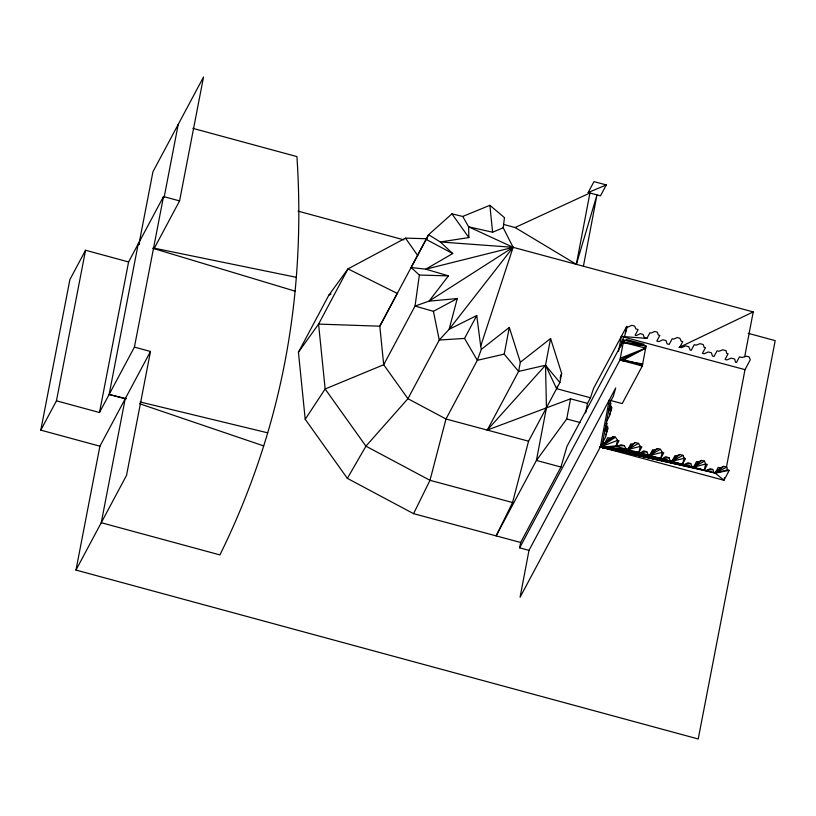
<?xml version="1.0" encoding="UTF-8"?>
<svg xmlns="http://www.w3.org/2000/svg" width="816" height="816" viewBox="0 0 816 816"><rect width="100%" height="100%" fill="white"/><g stroke="black" fill="none" stroke-linecap="round" stroke-linejoin="round"><path stroke-width="1.22" d="M192.923 128.367L296.922 156.601A1030.557 887.961 28.1 0 1 296.32 277.307C291.781 334.499 281 391.211 263.701 445.924A1031.006 888.338 28.1 0 1 219.912 554.911L101.255 522.709L125.195 398.83L109.13 394.465L138.23 243.892L139.24 244.168M427.482 238.751L405.501 238.139L347.993 268.882L328.828 295.168L298.432 352.226L305.215 419.281L347.361 478.37L413.569 513.662L430.001 480.318L445.985 418.985L477.319 360.315L481.328 349.36L480.695 346.147L513.121 247.33L503.217 227.786L504.461 217.627L489.875 205.306L462.764 216.454L451.952 213.853L428.604 234.712L379.807 326.186L383.704 364.732L407.929 398.698L445.985 418.985L528.554 441.191L559.888 382.52L561.632 373.351L550.586 338.538L520.343 362.243L518.599 371.413L487.274 430.093L570.557 398.81L587.5 403.369L590.478 397.78L593.528 388.477L626.637 326.482L627.392 326.553L625.382 333.061M411.131 267.515L425.799 269.168L452.707 253.541L440.293 241.964L428.604 234.712L411.131 267.515L419.353 275.053L415.038 306.061L383.704 364.732L325.145 388.987L305.215 419.281M559.888 382.52L545.506 365.231L518.599 371.413L504.227 354.124L509.306 327.43L481.328 349.36M550.586 338.538L545.506 365.231L546.455 407.663L536.418 460.438L496.138 535.877L512.57 502.534L528.554 441.191M528.992 550.351L519.659 547.842L520.679 542.477L560.959 467.048L566.936 446.454L623.75 340.058L646.058 346.055L642.263 366.017L622.2 403.594L609.226 400.095L600.301 447.005L723.955 480.277L729.249 470.363L727.535 469.904L715.193 473.056L600.301 447.005L613.601 436.693L615.468 437.203L617.61 440.334L619.028 440.711L616.009 446.372L600.301 447.005L613.601 436.693L609.797 438.233L604.676 443.323L602.575 442.751L610.368 401.768L613.387 396.117L615.713 387.957L528.992 550.351L520.067 597.261L605.594 437.101L607.685 426.105L604.666 431.766M515.1 227.521L576.361 264.333L589.927 192.994L515.1 227.521L503.462 224.39M583.409 266.23L596.975 194.891L576.361 264.333M560.959 467.048L536.418 460.438L566.722 418.965L570.557 398.81M585.694 412.855L587.5 403.369M618.487 351.39L621.343 336.396L646.884 338.395L649.903 332.744L651.158 333.081L654.636 331.459L657.339 332.183L658.308 334.999L659.838 335.417L656.809 341.068L658.859 341.618L662.918 339.762L666.009 340.588L667.09 343.842L669.181 344.403L672.2 338.742L673.618 339.119L677.188 337.528L679.881 338.252L681.105 341.139L682.788 341.588L679.769 347.249L681.421 347.687L685.654 345.872L688.816 346.729L690.081 350.023L691.223 350.329L694.243 344.668L696.109 345.178L700.026 343.669L703.208 344.525L704.106 347.32L705.463 347.687L702.443 353.348L704.055 353.777L708.319 351.971L711.358 352.787L712.49 356.051L714.031 356.47L717.06 350.809L718.876 351.298L722.782 349.789L726.077 350.676L726.709 353.41L728.096 353.777L725.077 359.438L726.872 359.917L731.258 358.142L734.737 359.081L735.502 362.243L736.45 362.498L739.469 356.837L741.938 357.5L746.65 356.215L749.068 356.867L750.292 359.744L744.998 369.658L726.556 466.599M620.803 346.912L621.986 340.67L625.015 335.009L626.637 326.482L628.249 326.92L631.819 325.319L634.624 326.074L635.919 328.981L638.143 329.582L635.113 335.233L636.378 335.57L640.264 333.662L642.998 334.397L644.446 337.742L646.884 338.395M622.353 343.414L622.69 341.649L621.67 342.332M623.75 340.058L619.956 360.009L519.659 547.842M744.722 356.592L753.219 311.916L513.121 247.33L468.629 226.817L462.764 216.454M724.424 477.788L723.955 480.277L715.193 473.056L616.009 446.372L617.61 440.334L600.301 447.005L706.044 470.597L712.756 469.445L713.99 472.729M40.8 430.144L56.447 400.829L99.491 412.519L134.416 347.106L150.481 351.472L99.909 446.189L40.8 430.144L69.901 279.572L85.547 250.257L128.591 261.946L163.516 196.534L179.581 200.899L203.521 77.02L152.949 171.737L138.842 244.739M56.447 400.829L85.547 250.257M99.491 412.519L128.591 261.946M748.15 333.305L775.2 340.649L698.21 738.98L75.97 570.058L99.909 446.189M134.416 347.106L163.516 196.534M164.128 197.38L178.235 124.379M150.481 351.472L126.541 475.351L75.97 570.058M600.301 447.005L660.746 458.408L663.765 452.747L662.276 452.35L649.618 455.41L600.301 447.005L662.184 458.796L665.56 456.746L668.998 457.674L670.303 460.979L600.301 447.005L648.251 455.042L646.802 451.697L640.223 452.89L600.301 447.005L671.864 461.397L684.206 458.245L685.532 458.602L682.513 464.263L600.301 447.005L638.857 452.523L641.876 446.862L640.285 446.434L627.79 449.545L600.301 447.005L684.145 464.702L688.031 462.794L690.744 463.519L692.141 466.854L600.301 447.005L626.249 449.126L624.271 445.638L600.301 447.005L704.31 470.128L705.616 464.008L704.483 461.142L701.617 460.377L698.261 462.029L693.518 467.221L600.301 447.005L615.468 437.203M638.857 452.523L640.285 446.434L638.51 443.394L635.215 442.517L632.369 444.302L627.79 449.545L638.51 443.394M660.746 458.408L662.276 452.35L660.43 449.29L657.655 448.545L654.157 450.167L649.618 455.41L660.43 449.29M457.266 298.554L433.408 311.304L415.038 306.061L429.032 301.145L457.266 298.554L449.126 329.317L439.263 340.027L407.929 398.698L365.925 446.168L347.361 478.37M682.513 464.263L684.206 458.245L682.921 455.348L679.769 454.492L676.097 456.062L671.864 461.397L682.921 455.348M590.478 397.78L556.604 388.671L557.379 386.315M560.082 378.063L561.632 373.351M608.726 410.417L610.99 403.155L610.052 403.43M606.013 434.887L608.093 428.002L607.277 428.247M604.931 430.358L607.175 423.239L606.237 423.484M609.96 414.13L611.959 407.684L611.133 407.98M504.227 354.124L477.319 360.315L464.549 338.436L476.748 315.537L449.126 329.317L513.121 247.33L440.293 241.964L468.863 237.568L468.629 226.817L492.599 232.223L503.217 227.786M154 248.819L179.581 200.899M588.173 192.525L593.987 181.621L606.308 184.936L600.484 195.84L588.173 192.525L606.308 184.936M622.241 360.631L622.843 359.519L640.723 364.334L640.132 365.435L642.671 363.875L622.241 360.631L645.67 348.095L623.291 342.445L626.392 339.497L644.099 344.26L643.498 345.372L623.291 342.445L646.058 346.055L644.875 348.269M608.45 411.835L611.47 406.174L609.664 415.67L606.645 421.331M604.676 443.323L607.696 437.662L609.797 438.233M704.31 470.128L707.329 464.467L705.616 464.008L693.518 467.221L696.538 461.56L698.261 462.029M729.249 470.363L715.193 473.056L718.213 467.395L720.191 467.925L723.761 466.334L726.74 467.129L727.535 469.904M298.432 352.226L318.577 324.095L347.993 268.882L397.28 293.393L379.807 326.186L318.577 324.095L325.145 388.987L365.925 446.168L430.001 480.318L512.57 502.534M448.463 275.869L429.032 301.145L513.121 247.33L425.799 269.168L448.463 275.869L419.353 275.053M487.274 430.093L545.506 365.231L556.604 388.671M726.74 467.129L715.193 473.056L720.191 467.925M635.215 442.517L627.79 449.545L630.819 443.884L632.369 444.302M679.769 454.492L671.864 461.397L674.883 455.736L676.097 456.062M657.655 448.545L649.618 455.41L652.637 449.759L654.157 450.167M701.617 460.377L693.518 467.221L704.483 461.142M715.193 473.056L723.761 466.334M640.223 452.89L643.742 450.881L646.802 451.697M328.828 295.168L331.072 293.974M678.953 347.524L753.219 311.916M706.044 470.597L710.144 468.741L712.756 469.445M616.763 446.576L620.996 444.761L624.271 445.638M620.293 358.224L645.67 348.095L619.956 360.009L642.263 366.017M684.145 464.702L690.744 463.519M662.184 458.796L668.998 457.674M464.549 338.436L439.263 340.027L433.408 311.304M296.29 277.307L153.296 247.982M109.13 394.465L126.47 398.667M140.097 401.962L267.699 432.827M621.343 336.396L744.998 369.658M566.722 418.965L580.033 422.545M413.569 513.662L520.679 542.477M298.064 211.13L403.818 239.843M152.827 248.288L295.076 291.149M139.648 403.747L263.701 445.924M426.136 239.384L452.707 253.541M451.952 213.853L468.863 237.568M405.501 238.139L417.751 255.602M509.306 327.43L520.343 362.243M476.748 315.537L480.695 346.147M489.875 205.306L492.599 232.223"/></g></svg>
